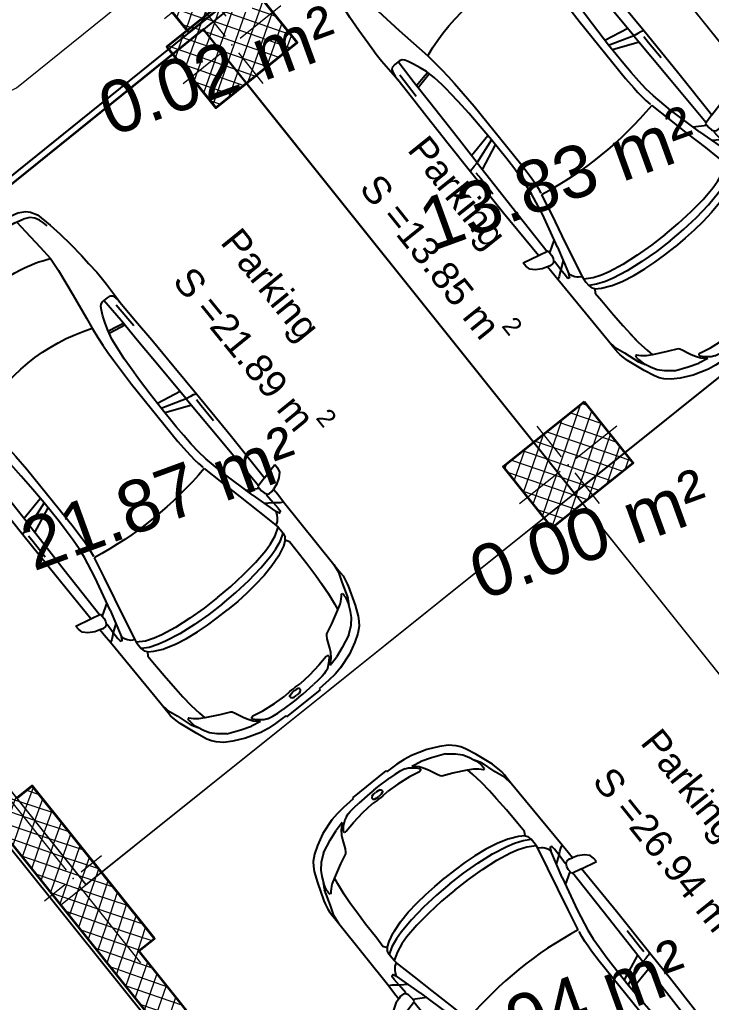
# Model space of a CAD drawing. Header units: metres. Extents: x 7511783 to 7512372, y 4692307 to 4692611.
# Drawn here: x 7511962.63 to 7511967.94, y 4692534.43 to 4692541.97 of the extents above; entities that cross this region are included whole.
import ezdxf

# ---------------------------------------------------------------- set-up
doc = ezdxf.new("R2010")
doc.units = ezdxf.units.M
doc.layers.get('0').update_dxf_attribs({"lineweight": 0})
for name, color, linetype, lineweight in [('2D Drafting - General_Pen_No__1', 7, 'Continuous', 0), ('A - Fill Zone_Pen_No__1', 7, 'Continuous', 0), ('A - Muret', 7, 'Continuous', 0), ('A - Muret_Pen_No__102', 254, 'Continuous', 0), ('A - Muret_Pen_No__7', 7, 'Continuous', 0), ('A - Pllaka Themel', 7, 'Continuous', 0), ('A - Pllaka Themel_Pen_No__42', 8, 'Continuous', 0), ('A - Shtyllat', 7, 'Continuous', 0), ('A - Shtyllat_Pen_No__1', 7, 'Continuous', 0), ('A - Shtyllat_Pen_No__7', 7, 'Continuous', 0), ('A -Polyline_Pen_No__1', 7, 'Continuous', 0), ('A -Polyline_Pen_No__178', 43, 'Continuous', 0), ('A1 - Bodrumi -1', 7, 'Continuous', 0), ('A1 - Bodrumi -1_Pen_No__42', 8, 'Continuous', 0), ('garazhat-netw', 1, 'Continuous', 0), ('Interior - Furniture _Pen_No__42', 8, 'Continuous', 0)]:
    doc.layers.add(name, color=color, linetype=linetype, lineweight=lineweight)
doc.styles.add('GENERATED_STYLE_1', font='arial.ttf')
doc.styles.get("Standard").update_dxf_attribs({"font": 'arial.ttf'})
pattern_1 = [(44.99999999999998, (0, 0), (-68.94290863686237, 68.94290863686243), []), (135.0000000000001, (0, 0), (68.94290863686219, 68.94290863686261), [])]

# ---------------------------------------------------------------- blocks, each defined once
blk = doc.blocks.new('Slab_4', base_point=(34583.08885707655, -54096.50522091701))
at = {"layer": 'A1 - Bodrumi -1_Pen_No__42', "color": 8, "linetype": 'Continuous', "lineweight": 25, "flags": 128}
blk.add_lwpolyline([(34583.08885707655, -54096.50522091701), (39036.49390857557, -73826.8491622882), (63168.79784286618, -68414.79881175431), (58723.04809055219, -48603.40321721155)], close=True, dxfattribs=at)
blk = doc.blocks.new('Slab_5', base_point=(27099.99999994247, -19050.45703700876))
at = {"layer": 'A - Pllaka Themel_Pen_No__42', "color": 8, "linetype": 'Continuous', "lineweight": 25, "flags": 128}
blk.add_lwpolyline([(27099.99999994247, -19050.45703700876), (27099.99999994245, -53141.28956256484), (34367.48378446266, -53141.28956256484), (34572.08011014806, -54047.73212241127), (58725.51372234098, -48551.56399353076), (58577.30438397717, -47886.40318112022), (60192.66493870387, -47573.34216697117), (56976.71528492225, -33242.20353530695), (55470.262655318, -33580.37692266012), (52202.17436583388, -19050.80466526668)], close=True, dxfattribs=at)
blk = doc.blocks.new('Wall_54', base_point=(39036.49390857557, -73826.8491622882))
at = {"layer": 'A - Muret_Pen_No__102', "linetype": 'Continuous', "lineweight": 13}
h = blk.add_hatch(dxfattribs=at)
h.set_pattern_fill('CONCRETE_BLOCK', color=254, style=0, pattern_type=2)
h.set_pattern_definition(pattern_1)
h.paths.add_polyline_path([(35036.9634511262, -55956.12296165454), (34620.94255821838, -54102.22788469578), (39036.49393546533, -73826.8491622882), (39225.82135448452, -73528.17966688942), (38341.34776031488, -69577.164506352), (38105.45400128883, -69630.09979973699), (37667.53724097322, -67678.63149877834), (37904.44149710178, -67625.46929912134), (37019.15727145781, -63670.83421935342), (36780.27581521043, -63724.44023827301), (36451.83839193375, -62260.838939074), (36691.47757404799, -62207.06303437045), (35996.341686099, -59101.83541822711), (35755.09505527808, -59155.97225674156), (35426.65733808135, -57692.37066362251), (35668.66198868916, -57638.0639393241), (35279.93715611067, -55901.59873652546)])
at = {"layer": 'A - Muret_Pen_No__7', "color": 7, "linetype": 'Continuous', "lineweight": 35, "flags": 128}
for points in [[(34620.94255821838, -54102.22795739618), (39036.49390857557, -73826.8491622882)], [(36691.47755761941, -62207.06304482679), (35996.34171672758, -59101.83562030003)]]:
    blk.add_lwpolyline(points, dxfattribs=at)
blk = doc.blocks.new('Column_123', base_point=(39682.57151031507, -52679.71565856814))
at = {"layer": 'A - Shtyllat', "linetype": 'Continuous', "lineweight": 0}
h = blk.add_hatch(dxfattribs=at)
h.set_pattern_fill('CONCRETE_BLOCK', color=18, style=0, pattern_type=2)
h.set_pattern_definition(pattern_1)
h.paths.add_polyline_path([(39930.71763364206, -52418.13679574128), (39345.67328181067, -52551.2649535074), (39434.42538698809, -52941.29452139499), (40019.46973881946, -52808.16636362887)])
at = {"layer": 'A - Shtyllat_Pen_No__1', "color": 7, "linetype": 'Continuous', "lineweight": 13}
for p, q in [((39664.82108927959, -52601.70974499061), (39620.44503669088, -52406.69496104682)), ((39760.5774238926, -52661.96523753265), (40053.09959980828, -52595.40115864959)), ((39604.56559673755, -52697.46607960361), (39312.04342082187, -52764.03015848667)), ((39700.32193135056, -52757.72157214565), (39744.69798393926, -52952.73635608944))]:
    blk.add_line(p, q, dxfattribs=at)
blk.add_point((39682.57151031507, -52679.71565856814), dxfattribs=at)
at = {"layer": 'A - Shtyllat_Pen_No__7', "color": 7, "linetype": 'Continuous', "lineweight": 35, "flags": 128}
blk.add_lwpolyline([(39930.71763364206, -52418.13679574128), (39345.67328181067, -52551.2649535074), (39434.42538698809, -52941.29452139499), (40019.46973881946, -52808.16636362887)], close=True, dxfattribs=at)
blk = doc.blocks.new('Column_144', base_point=(35786.02305003654, -58380.37979584011))
at = {"layer": 'A - Shtyllat', "linetype": 'Continuous', "lineweight": 0}
h = blk.add_hatch(dxfattribs=at)
h.set_pattern_fill('CONCRETE_BLOCK', color=18, style=0, pattern_type=2)
h.set_pattern_definition(pattern_1)
h.paths.add_polyline_path([(35668.66212620888, -57638.06411965051), (35426.65734720486, -57692.37089323721), (35755.09488860985, -59155.97199684672), (35996.34161217139, -59101.83557942088)])
h = blk.add_hatch(dxfattribs=at)
h.set_pattern_fill('CONCRETE_BLOCK', color=18, style=0, pattern_type=2)
h.set_pattern_definition(pattern_1)
h.paths.add_polyline_path([(35668.66212620888, -57638.06411965051), (35996.34161217139, -59101.83557942088), (36145.38851623904, -59068.38888825912), (35816.95126956789, -57604.78748991578)])
at = {"layer": 'A - Shtyllat_Pen_No__1', "color": 7, "linetype": 'Continuous', "lineweight": 13}
for p, q in [((35768.50638351843, -58302.32105901909), (35604.28763491113, -57570.52040132203)), ((35864.08178685756, -58362.863129322), (36059.22862891011, -58319.07146302672)), ((35707.96431321552, -58397.89646235822), (35512.81747116297, -58441.6881286535)), ((35803.53971655465, -58458.43853266114), (35967.75846516195, -59190.2391903582))]:
    blk.add_line(p, q, dxfattribs=at)
blk.add_point((35786.02305003654, -58380.37979584011), dxfattribs=at)
at = {"layer": 'A - Shtyllat_Pen_No__7', "color": 7, "linetype": 'Continuous', "lineweight": 35, "flags": 128}
blk.add_lwpolyline([(35996.34161217139, -59101.83557942088), (36145.38851623904, -59068.38888825912), (35816.95126956789, -57604.78748991578), (35668.66212620888, -57638.06411965051)], dxfattribs=at)
blk = doc.blocks.new('Column_146', base_point=(40594.53249540892, -57198.81451826597))
at = {"layer": 'A - Shtyllat', "linetype": 'Continuous', "lineweight": 0}
h = blk.add_hatch(dxfattribs=at)
h.set_pattern_fill('CONCRETE_BLOCK', color=18, style=0, pattern_type=2)
h.set_pattern_definition(pattern_1)
h.paths.add_polyline_path([(40919.13868007109, -56818.51092259658), (40138.55131186089, -56993.6775877777), (40269.92631074674, -57579.11811393536), (41050.51367895693, -57403.95144875423)])
at = {"layer": 'A - Shtyllat_Pen_No__1', "color": 7, "linetype": 'Continuous', "lineweight": 13}
for p, q in [((40577.0158288908, -57120.75578144494), (40511.32832944788, -56828.03551836612)), ((40672.59123222994, -57181.29785174785), (41062.88491633503, -57093.71451915729)), ((40516.4737585879, -57216.33118478408), (40126.1800744828, -57303.91451737464)), ((40612.04916192703, -57276.87325508699), (40677.73666136996, -57569.59351816582))]:
    blk.add_line(p, q, dxfattribs=at)
blk.add_point((40594.53249540892, -57198.81451826597), dxfattribs=at)
at = {"layer": 'A - Shtyllat_Pen_No__7', "color": 7, "linetype": 'Continuous', "lineweight": 35, "flags": 128}
blk.add_lwpolyline([(40919.13868007109, -56818.51092259658), (40138.55131186089, -56993.6775877777), (40269.92631074674, -57579.11811393536), (41050.51367895693, -57403.95144875423)], close=True, dxfattribs=at)
blk = doc.blocks.new('Column_147', base_point=(39690.51406297733, -53169.35774613618))
at = {"layer": 'A - Shtyllat', "linetype": 'Continuous', "lineweight": 0}
h = blk.add_hatch(dxfattribs=at)
h.set_pattern_fill('CONCRETE_BLOCK', color=18, style=0, pattern_type=2)
h.set_pattern_definition(pattern_1)
h.paths.add_polyline_path([(40015.1202476395, -52789.0541504668), (39234.5328794293, -52964.22081564791), (39365.90787831514, -53549.66134180557), (40146.49524652534, -53374.49467662445)])
at = {"layer": 'A - Shtyllat_Pen_No__1', "color": 7, "linetype": 'Continuous', "lineweight": 13}
for p, q in [((39672.99739645921, -53091.29900931517), (39607.30989701628, -52798.57874623633)), ((39768.57279979834, -53151.84107961807), (40158.86648390344, -53064.25774702751)), ((39612.4553261563, -53186.8744126543), (39222.16164205121, -53274.45774524486)), ((39708.03072949543, -53247.4164829572), (39773.71822893836, -53540.13674603603))]:
    blk.add_line(p, q, dxfattribs=at)
blk.add_point((39690.51406297733, -53169.35774613618), dxfattribs=at)
at = {"layer": 'A - Shtyllat_Pen_No__7', "color": 7, "linetype": 'Continuous', "lineweight": 35, "flags": 128}
blk.add_lwpolyline([(40015.1202476395, -52789.0541504668), (39234.5328794293, -52964.22081564791), (39365.90787831514, -53549.66134180557), (40146.49524652534, -53374.49467662445)], close=True, dxfattribs=at)
blk = doc.blocks.new('Car 05 22')
at = {"layer": 'Interior - Furniture _Pen_No__42', "color": 8, "linetype": 'Continuous', "lineweight": 25}
for p, q in [((1961.117547741, 983.221158223), (1928.938242309, 983.221158223)), ((1928.938242309, 983.221158223), (1957.843908175, 858.0544967500001)), ((1996.903176747, 974.9060932165999), (1961.117547741, 983.221158223)), ((2026.89661068, 945.007687052), (1996.903176747, 974.9060932165999)), ((2054.5732194, 897.577022836), (2026.89661068, 945.007687052)), ((-372.3345973750002, 830.229933465), (-483.1389679684001, 817.2581826864)), ((-251.752794228, 841.043733947), (-372.3345973750002, 830.229933465)), ((-168.2198443133, 844.6061713611999), (-251.752794228, 841.043733947)), ((-78.35772569479998, 850.6357850930001), (-168.2198443133, 844.6061713611999)), ((-24.036324899, 852.2918850640001), (-78.35772569479998, 850.6357850930001)), ((40.3182760438, 852.3336850629998), (-24.036324899, 852.2918850640001)), ((230.8030912739, 845.5192631063), (40.3182760438, 852.3336850629998)), ((129.0398444, 820.4687779309999), (138.886242882, 832.3883788069998)), ((138.886242882, 832.3883788069998), (165.168377873, 840.275885275)), ((165.168377873, 840.275885275), (194.733578306, 844.324685204)), ((194.733578306, 844.324685204), (230.803091274, 845.519263106)), ((400.0158099590001, 847.596806379), (230.8030912739, 845.5192631063)), ((590.7241636140001, 851.6786068920001), (400.0158099590001, 847.596806379)), ((856.5325990199999, 856.169707455), (590.7241636140001, 851.6786068920001)), ((1129.8609284, 858.5331077519999), (856.5325990199999, 856.169707455)), ((1119.51383092, 833.2672045809999), (1115.14443198, 808.948201529)), ((1120.16623076, 836.3248049650001), (1119.51383092, 833.2672045809999)), ((1120.69723063, 838.160005195), (1120.16623076, 836.3248049650001)), ((1129.8609284, 858.5331077519999), (1120.69723063, 838.160005195)), ((1536.1071561, 860.3802508980001), (1129.8609284, 858.5331077519999)), ((1162.63563846, 830.4777734580001), (1220.13025657, 829.0713745190002)), ((1220.13025657, 829.0713745190002), (1369.65750367, 831.489072695)), ((1957.843908175, 858.0544967500001), (1536.1071561, 860.3802508980001)), ((1957.84390817, 858.0544967500001), (1977.22141076, 777.427813481)), ((2067.91700908, 857.6794056350001), (2054.5732194, 897.577022836)), ((2119.91703998, 857.4374531180001), (2067.91700908, 857.6794056350001)), ((2075.28112592, 835.6608695470001), (2067.91700908, 857.6794056350001)), ((2075.2191259, 809.3983893609999), (2075.28112592, 835.6608695470001)), ((2193.165590015, 856.4504063259001), (2119.91703998, 857.4374531180001)), ((2166.81146925, 813.814537484), (2182.27381684, 834.081841238)), ((2182.27381684, 834.081841238), (2193.16559002, 856.4504063260001)), ((2808.01466132, 852.5547640039999), (2193.165590015, 856.4504063259001)), ((2855.711363900001, 852.6327640009998), (2808.01466132, 852.5547640039999)), ((2808.01466132, 852.5547640039999), (2876.86636504, 843.317264394)), ((2891.44016583, 852.5287640049999), (2855.711363900001, 852.6327640009998)), ((2876.86636504, 843.317264394), (2954.16376923, 813.731165643)), ((2922.51356751, 852.034364026), (2891.44016583, 852.5287640049999)), ((2904.11849592, 832.8863289209997), (2905.06820589, 832.8379901159999)), ((2945.17226874, 849.4061641369999), (2922.51356751, 852.034364026)), ((2989.61447115, 839.6482645490003), (2945.17226874, 849.4061641369999)), ((3013.55027244, 833.064864827), (2989.61447115, 839.6482645490003)), ((3154.26138006, 782.5577669589998), (3013.55027244, 833.064864827)), ((-706.3378894982, 775.7872218095), (-757.6903274910002, 747.022066986)), ((-585.227090103, 801.027979058), (-706.3378894982, 775.7872218095)), ((-664.8727541800001, 760.961322365), (-701.0941271610001, 743.2591195180001)), ((-626.571782751, 772.4860242179999), (-664.8727541800001, 760.961322365)), ((-594.8871138119998, 778.4895580349998), (-626.571782751, 772.4860242179999)), ((-483.1389679684001, 817.2581826864), (-585.227090103, 801.027979058)), ((124.560977278, 791.3967861309999), (129.0398444, 820.4687779309999)), ((125.693926866, 743.8968737240001), (124.560977278, 791.3967861309999)), ((327.3887276080001, 761.920895626), (125.394377448, 756.455747737)), ((210.873013229, 809.2317387879999), (418.0703055720001, 816.1926024380003)), ((521.9507803269998, 764.6728959719999), (327.3887276080001, 761.920895626)), ((355.2943663540001, 762.315609428), (339.1227247570001, 683.1192857359999)), ((373.4006373970002, 762.5717151969999), (357.2289958010001, 683.375391506)), ((813.627009446, 769.327996556), (521.9507803269998, 764.6728959719999)), ((1108.59023357, 773.98329714), (813.627009446, 769.327996556)), ((1036.25651944, 772.8416796290002), (996.5002997029998, 578.7916468290002)), ((1041.96657906, 578.0240872360001), (1107.56627095, 773.967136299)), ((1173.32542975, 774.895061201), (1090.33970038, 577.89253068)), ((1115.14443198, 808.948201529), (1108.59023357, 773.98329714)), ((1108.59023357, 773.98329714), (1537.61805657, 780.025947399)), ((1537.61805657, 780.025611521), (1974.99295641, 786.0764425990001)), ((1939.15395607, 686.22492547), (1995.917261, 777.427813481)), ((1977.22141076, 777.427813481), (2019.59119012, 777.427813481)), ((2000.39650233, 701.591770694), (2213.53100788, 762.9814866290001)), ((2019.59119012, 777.427813481), (2044.48611622, 783.069509224)), ((2044.48611622, 783.069509224), (2063.35562216, 792.2740022800001)), ((2063.35562216, 792.2740022800001), (2070.42572439, 799.8521965630001)), ((2068.68333559, 787.696981005), (2065.39356605, 794.4584027669999)), ((2068.68333559, 787.696981005), (2148.02030692, 790.4828861469999)), ((2070.42572439, 799.8521965630001), (2075.2191259, 809.3983893609999)), ((2106.51930118, 732.1586113790001), (2148.02030692, 790.4828861469999)), ((2148.02030692, 790.4828861469999), (2166.81146925, 813.814537484)), ((2148.02030692, 790.4828861469999), (2205.61920777, 792.204186117)), ((2205.61920777, 792.204186117), (2227.21980808, 791.0038861380001)), ((2226.59190807, 769.8777067159999), (2213.53100788, 762.9814866290001)), ((2213.53100788, 762.9814866290001), (2238.34670825, 752.240186817)), ((2234.36910819, 773.9630864369999), (2226.59190807, 769.8828865080001)), ((2227.21980808, 791.0038861380001), (2232.61990816, 790.029986155)), ((2232.61990816, 790.029986155), (2237.93539134, 787.2871225249999)), ((2238.46067648, 776.864360243), (2234.36910819, 773.9630864369999)), ((2240.81890828, 784.03918626), (2237.93539134, 787.2871225249999)), ((2238.46067648, 776.864360243), (2240.85090828, 780.5209863219999)), ((2240.85090828, 780.5209863219999), (2240.81890828, 784.03918626)), ((2954.16376923, 813.731165643), (3075.78877375, 774.6896785450001)), ((3022.47491973, 758.305686711), (3023.66221975, 762.4851866380001)), ((3024.49924208, 753.7186598590001), (3022.47491973, 758.305686711)), ((3023.66221975, 762.4851866380001), (3034.64521991, 765.0503865930001)), ((3034.64521991, 765.0503865930001), (3046.93432009, 763.817386614)), ((3046.93432009, 763.817386614), (3060.9451203, 762.9292866300001)), ((3060.9451203, 762.9292866300001), (3089.85712072, 757.3861867269998)), ((3100.48402088, 763.1120866269999), (3075.78877375, 774.6896785450001)), ((3089.85712072, 757.3861867269998), (3108.43932099, 751.4304868319999)), ((3114.13862108, 753.3111867989999), (3100.48402088, 763.1120866269999)), ((3235.883818752, 747.6101556219), (3154.26138006, 782.5577669589998)), ((-784.8200333720001, 721.8124613509999), (-815.0478655078, 667.7598955197002)), ((-757.6903274910002, 747.022066986), (-784.8200333720001, 721.8124613509999)), ((-729.425104913, 716.3992494200002), (-750.577082573, 669.7773949330001)), ((-701.0941271610001, 743.2591195180001), (-729.425104913, 716.3992494200002)), ((132.429139117, 722.8048827370001), (125.693926866, 743.8968737240001)), ((146.670770152, 710.6062742990001), (132.429139117, 722.8048827370001)), ((171.252864179, 696.6287725440001), (146.670770152, 710.6062742990001)), ((212.566754139, 676.5412700230002), (171.252864179, 696.6287725440001)), ((339.1227247570001, 683.1192857359999), (329.5580559370001, 633.8673348859999)), ((357.2289958010001, 683.375391506), (346.76505809, 629.492778784)), ((2000.39650233, 701.591770694), (1730.35620914, 633.8338533080002)), ((2122.045506540001, 659.9572884350001), (2293.79610906, 697.6509877739999)), ((2238.34670825, 752.240186817), (2258.53170854, 739.717487037)), ((2258.53170854, 739.717487037), (2269.0398087, 731.086787188)), ((2269.0398087, 731.086787188), (2278.83550884, 721.965087348)), ((2278.83550884, 721.965087348), (2293.79610906, 697.6509877739999)), ((2293.79610906, 697.6509877739999), (2317.1870094, 700.7385877199999)), ((2293.79610906, 697.6386630720001), (2293.79610906, 697.6509877739999)), ((2317.1870094, 700.7385877199999), (2345.74280982, 702.7498876850001)), ((2355.134199750001, 639.912801441), (2317.1870094, 700.7385877199999)), ((2345.74280982, 702.7498876850001), (2378.929310310001, 702.0184876970001)), ((2410.10490185, 649.1086815510001), (2378.929310310001, 702.0184876970001)), ((2378.929310310001, 702.0184876970001), (2410.57231077, 694.2028878339999)), ((2410.57231077, 694.2028878339999), (2410.58631694, 694.1782473540001)), ((2428.73881104, 681.7061880529999), (2410.57231077, 694.2028878339999)), ((2428.73881104, 681.7061880529999), (2457.25830016, 700.035535323)), ((2428.77597173, 681.700745325), (2428.73881104, 681.7061880529999)), ((2428.77597173, 681.700745325), (2456.66545813, 639.8418234830003)), ((2457.25830016, 700.035535323), (2535.4819126, 697.9905877680001)), ((2535.422612600001, 697.9916562040003), (2673.21491462, 695.5089878119999)), ((2535.46586986, 697.9894090810001), (2535.4819126, 697.988971943)), ((2673.21491462, 695.5089878119999), (2787.200816290001, 691.4809878819998)), ((2787.200816290001, 691.4809878819998), (2868.415817480001, 687.223087957)), ((2868.395882330001, 687.22488671), (2959.72331881, 678.984388101)), ((2959.72331881, 678.984388101), (2868.415817480001, 687.1969879569999)), ((2959.72331881, 678.984388101), (3047.2313201, 666.2002883250001)), ((3037.91041996, 743.452886971), (3024.49924208, 753.7186598590001)), ((3050.61522015, 730.6688871950001), (3037.91041996, 743.452886971)), ((3064.50712035, 714.6457874760001), (3050.61522015, 730.6688871950001)), ((3076.97452053, 697.807687771), (3064.50712035, 714.6457874760001)), ((3100.00912087, 656.556188494), (3076.97452053, 697.807687771)), ((3108.43932099, 751.4304868319999), (3122.8656212, 746.4359869189999)), ((3122.8656212, 746.4359869189999), (3114.13862108, 753.3111867989999)), ((3170.0706946, 726.5554905960001), (3122.8656212, 746.4359869189999)), ((3211.69204952, 701.0151137130001), (3170.0706946, 726.5554905960001)), ((3254.25934432, 663.1775183300001), (3211.69204952, 701.0151137130001)), ((3269.07948628, 728.3294692490001), (3235.883818752, 747.6101556219)), ((3298.56678787, 705.6390702070001), (3269.07948628, 728.3294692490001)), ((3337.33388997, 663.3806719909999), (3298.56678787, 705.6390702070001)), ((-815.0478655078, 667.7598955197002), (-855.0523550635, 511.0116477078998)), ((-768.2719792499998, 602.2788720830002), (-750.577082573, 669.7773949330001)), ((-764.3441764490001, 617.261773195), (-665.728145997, 623.9546285630003)), ((-665.728145997, 623.9546285630003), (-500.877431885, 634.180288886)), ((-500.877431885, 634.180288886), (-383.0238853850001, 641.9613403830001)), ((-383.0238853850001, 641.9613403830001), (-274.220886173, 631.318400078)), ((-274.220886173, 631.318400078), (-56.404854203, 600.536895199)), ((266.3151410770001, 654.566867265), (212.566754139, 676.5412700230002)), ((319.4903281550001, 636.426864989), (266.3151410770001, 654.566867265)), ((392.7088835140001, 617.8124267930001), (319.4903281550001, 636.426864989)), ((474.8166917820001, 607.1053878569999), (392.7088835140001, 617.8124267930001)), ((521.3449804749999, 601.6186871690002), (474.8166917820001, 607.1053878569999)), ((1730.35620914, 633.8338533080002), (1562.00595611, 600.596478384)), ((1779.61280153, 581.7538898049997), (1952.84760406, 621.338789111)), ((1952.84760406, 621.338789111), (2122.045506540001, 659.9572884350001)), ((2379.77420337, 575.387091212), (2355.13301598, 639.9159014410001)), ((2436.02871163, 583.2244924540001), (2410.10490185, 649.1086815510001)), ((2456.66545813, 639.8418234830003), (2487.236391870001, 574.2621729599999)), ((3047.20992906, 666.2041971140001), (3100.00912087, 656.556188494)), ((3152.92075342, 553.873393456), (3100.00912087, 656.556188494)), ((3301.867263790001, 602.80900872), (3254.25934432, 663.1775183300001)), ((3374.49419199, 603.583974516), (3337.33388997, 663.3806719909999)), ((3418.40079436, 512.7439783509999), (3374.49419199, 603.583974516)), ((-768.2719792499998, 602.2788720830002), (-782.764796709, 510.0106247469999)), ((-56.404854203, 600.536895199), (145.941775497, 566.5900898169999)), ((145.941775497, 566.5900898169999), (233.261172115, 552.312592089)), ((233.261172115, 552.312592089), (315.3092800730001, 541.359190513)), ((315.2936019620001, 541.3606176840001), (384.2945810830001, 535.0794906230001)), ((384.2815104790001, 535.080362318), (454.174320738, 530.4191213629999)), ((454.170282107, 530.4193907049998), (526.242583163, 526.2868907769997)), ((569.9935686519999, 596.8381865689998), (521.3449804749999, 601.6186871690002)), ((652.59274858, 590.9845858339997), (569.9935686519999, 596.8381865689998)), ((772.8388193580001, 584.9903850819998), (652.59274858, 590.9845858339997)), ((907.2666866909999, 580.298084493), (772.8388193580001, 584.9903850819998)), ((1041.96657906, 578.0240872360001), (907.2666866909999, 580.298084493)), ((1227.79815085, 577.5186957939999), (1041.96657906, 578.0240872360001)), ((1316.09897866, 580.475793563), (1227.79815085, 577.5186957939999)), ((1403.02450604, 584.4121905939998), (1316.09897866, 580.475793563)), ((1483.8761315, 590.1361862749999), (1403.02450604, 584.4121905939998)), ((1562.00595611, 600.596478384), (1483.8761315, 590.1361862749999)), ((1510.85529759, 527.5929907539999), (1554.25309822, 533.0576906580001)), ((1554.25309822, 533.0576906580001), (1596.82961355, 540.969674969)), ((1597.28918852, 541.1774857889999), (1596.65116701, 540.8889849259999)), ((1610.72419049, 544.0665862469999), (1779.61280153, 581.7538898049997)), ((2397.334105950001, 514.2584815219999), (2379.77250853, 575.3929912130001)), ((2453.63941421, 521.616582688), (2436.02871163, 583.2244924540001)), ((2487.236391870001, 574.2621729599999), (2491.79934275, 562.0052962960001)), ((2491.79994982, 562.0052962960001), (2517.90263133, 477.034766618)), ((3189.62073735, 475.569766106), (3152.92075342, 553.873393456)), ((3301.867263790001, 602.80900872), (3346.015513130001, 501.4217980699999)), ((-855.0523550635, 511.0116477078998), (-874.6778528530002, 344.9579771100001)), ((-782.7621654889999, 510.027376359), (-794.5333543099999, 390.6265818930001)), ((526.2331313149998, 526.2873073839999), (627.7018846490002, 521.814890855)), ((627.698546207, 521.8149872519999), (756.75876515, 518.0884218199999)), ((756.75876515, 518.0884218199999), (1322.62824821, 518.052230308)), ((1322.62824821, 518.052230308), (1420.49779626, 521.652890858)), ((1420.49066257, 521.652523245), (1466.64156934, 524.030772681)), ((1466.62639694, 524.0299908169999), (1510.87647584, 527.594696836)), ((2419.31580918, 395.7362626700001), (2397.33316008, 514.2635815229997)), ((2477.61661773, 401.0764635800001), (2453.63941421, 521.616582688)), ((2517.90263133, 477.034766618), (2537.54372273, 384.0810341510001)), ((3199.39883308, 466.7584630290001), (3189.62073735, 475.569766106)), ((3220.69886845, 454.388540188), (3199.39883308, 466.7584630290001)), ((3256.10680826, 439.2417534179999), (3220.67662376, 454.4014587129999)), ((3346.015513130001, 501.4217980699999), (3374.297465860001, 419.557472908)), ((3457.47689648, 393.0984834030001), (3418.40079436, 512.7439783509999)), ((-794.5333543099999, 390.6265818930001), (-802.4328468090001, 258.715288008)), ((2433.73206705, 266.091642182), (2419.31580918, 395.7362626700001)), ((2493.88922012, 269.050242651), (2477.61661773, 401.0764635800001)), ((2537.54372273, 384.0810341510001), (2551.45611664, 285.6281997640001)), ((3288.390194130001, 425.101248479), (3256.10680826, 439.2417534179999)), ((3319.36158057, 408.41284265), (3288.390194130001, 425.101248479)), ((3353.46269085, 384.2512837760001), (3319.36158057, 408.41284265)), ((3324.654278260001, 377.297531782), (3321.23357975, 370.497229407)), ((3328.30797666, 379.591332583), (3324.654278260001, 377.297531782)), ((3338.468372210001, 379.4523325350001), (3328.30797666, 379.591332583)), ((3363.640761200001, 357.811724976), (3338.468372210001, 379.4523325350001)), ((3377.182392130001, 359.9734848010001), (3353.46269085, 384.2512837760001)), ((3391.09039087, 344.247647689), (3374.297465860001, 419.557472908)), ((3468.34279707, 330.9338860280001), (3457.47689648, 393.0984834030001)), ((-874.6778528530002, 344.9579771100001), (-882.944054645, 194.680643518)), ((3321.23357975, 370.497229407), (3320.99727986, 362.132926485)), ((3320.99727986, 362.132926485), (3338.31527228, 276.8564967000001)), ((3396.66521323, 315.8049103040001), (3363.640761200001, 357.811724976)), ((3391.09039087, 344.247647689), (3377.182392130001, 359.9734848010001)), ((3408.0703938, 289.3779877820001), (3396.66521323, 315.8049103040001)), ((3474.4914974, 263.721088865), (3468.34279707, 330.9338860280001)), ((-802.4328468090001, 258.715288008), (-806.8131426489999, 124.936494209)), ((2441.61713002, 131.955220918), (2433.73181129, 266.093942182)), ((2503.10292147, 133.173421111), (2493.88922012, 269.050242651)), ((2551.45611664, 285.6281997640001), (2559.71041303, 193.693567653)), ((3338.31527228, 276.8564967000001), (3351.882966340001, 172.661960307)), ((3408.0703938, 289.3779877820001), (3413.77629411, 267.259988716)), ((3413.77548775, 267.2641933500001), (3418.45445829, 242.866384828)), ((3418.452194370001, 242.878189745), (3424.044894670001, 200.723791525)), ((3478.33319761, 199.917191559), (3474.4914974, 263.721088865)), ((-882.944054645, 194.680643518), (-885.3767076889999, 0)), ((2559.71041303, 193.693567653), (2564.38081099, 101.185635342)), ((3351.882966340001, 172.661960307), (3358.343763510001, 75.87012649980001)), ((3424.044894670001, 200.723791525), (3427.72848251, 152.023715234)), ((3432.36383112, 39.98011396419999), (3427.72848251, 152.023715234)), ((3479.35651311, 164.9481933352), (3478.33319761, 199.917191559)), ((3489.519598210001, 164.9481933352), (3479.35651311, 164.9481933352)), ((3489.519598210001, -164.9481933352), (3489.519598210001, 164.9481933352)), ((-806.8131426489999, 124.936494209), (-808.0470753050001, 0)), ((2444.0197128, -0.0273000043277), (2441.61701245, 131.957220918)), ((2506.01959488, -3.86e-13), (2503.10292147, 133.173421111)), ((2564.38081099, 101.185635342), (2566.01761027, -0.00610000213065)), ((3353.95786543, 27.8932505984), (3358.343763510001, 75.87012649980001)), ((-885.3767076889999, 0), (-882.944054645, -194.680643518)), ((-806.8131426489999, -124.936494209), (-808.0470753050001, 1.477e-13)), ((2444.0197128, 0.0273000043271), (2441.61701245, -131.957220918)), ((2564.38081099, -101.185635342), (2566.01761027, 0.00610000212997)), ((3353.95786543, 27.8932505984), (3353.95786543, -0.7649002671629999)), ((3353.95786543, -27.8932505984), (3353.95786543, 0.7649002671619999)), ((3370.89075802, 11.74110410089999), (3370.32315827, -0.7649002671629999)), ((3370.89075802, -11.74110410089999), (3370.32315827, 0.7649002671619999)), ((3372.49235732, 23.6550082622), (3370.89075802, 11.74110410089999)), ((3376.267285060001, 38.99395092400001), (3372.49235732, 23.6550082622)), ((3381.98685317, 46.5714162664), (3376.267285060001, 38.99395092400001)), ((3386.21005132, 48.3522168884), (3381.98685317, 46.5714162664)), ((3386.21005132, 48.3522168884), (3394.28954778, 48.3522168884)), ((3398.51284593, 46.5714162664), (3394.28954778, 48.3522168884)), ((3404.23226311, 38.99375151340001), (3398.51284593, 46.5714162664)), ((3404.23226311, 38.99375151340001), (3408.00714178, 23.6550082622)), ((3408.00714178, 23.6550082622), (3409.766541010001, 8.055102813469999)), ((3409.766541010001, 8.055102813469999), (3409.766541010001, -4.961e-13)), ((3431.76949509, 57.3729975776), (3431.76949509, 56.7710829698)), ((3432.04453126, -0.0109000038072), (3432.36383112, 39.98011396419999)), ((3432.04453126, 0.0109000038063), (3432.36383112, -39.98011396419999)), ((2506.01959488, -2.78e-13), (2503.10292147, -133.173421111)), ((3353.95786543, -27.8932505984), (3358.343763510001, -75.87012649980001)), ((3372.49235732, -23.6550082622), (3370.89075802, -11.74110410089999)), ((3376.267285060001, -38.99395092400001), (3372.49235732, -23.6550082622)), ((3381.98685317, -46.5714162664), (3376.267285060001, -38.99395092400001)), ((3386.21005132, -48.3522168884), (3381.98685317, -46.5714162664)), ((3386.21005132, -48.3522168884), (3394.28954778, -48.3522168884)), ((3398.51284593, -46.5714162664), (3394.28954778, -48.3522168884)), ((3404.23226311, -38.99375151340001), (3398.51284593, -46.5714162664)), ((3404.23226311, -38.99375151340001), (3408.00714178, -23.6550082622)), ((3408.00714178, -23.6550082622), (3409.766541010001, -8.055102813469999)), ((3409.766541010001, -8.055102813469999), (3409.766541010001, -3.892e-13)), ((3432.36383112, -39.98011396419999), (3427.72848251, -152.023715234)), ((3431.76949509, -57.3729975776), (3431.76949509, -56.7710829698)), ((-802.4328468090001, -258.715288008), (-806.8131426489999, -124.936494209)), ((2441.61713002, -131.955220918), (2433.73181129, -266.093942182)), ((2503.10292147, -133.173421111), (2493.88922012, -269.050242651)), ((2559.71041303, -193.693567653), (2564.38081099, -101.185635342)), ((3351.882966340001, -172.661960307), (3358.343763510001, -75.87012649980001)), ((-882.944054645, -194.680643518), (-874.6778528530002, -344.9579771100001)), ((2551.45611664, -285.6281997640001), (2559.71041303, -193.693567653)), ((3338.31527228, -276.8564967000001), (3351.882966340001, -172.661960307)), ((3418.452194370001, -242.878189745), (3424.044894670001, -200.723791525)), ((3424.044894670001, -200.723791525), (3427.72848251, -152.023715234)), ((3474.4914974, -263.721088865), (3478.33319761, -199.917191559)), ((3478.33319761, -199.917191559), (3479.35651311, -164.9481933352)), ((3479.35651311, -164.9481933352), (3489.519598210001, -164.9481933352)), ((-794.5333543099999, -390.6265818930001), (-802.4328468090001, -258.715288008)), ((2433.73206705, -266.091642182), (2419.31580918, -395.7362626700001)), ((2493.88922012, -269.050242651), (2477.61661773, -401.0764635800001)), ((2537.54372273, -384.0810341510001), (2551.45611664, -285.6281997640001)), ((3320.99727986, -362.132926485), (3338.31527228, -276.8564967000001)), ((3408.0703938, -289.3779877820001), (3396.66521323, -315.8049103040001)), ((3408.0703938, -289.3779877820001), (3413.77629411, -267.259988716)), ((3413.77548775, -267.2641933500001), (3418.45445829, -242.866384828)), ((3468.34279707, -330.9338860280001), (3474.4914974, -263.721088865)), ((-874.6778528530002, -344.9579771100001), (-855.0523550635, -511.0116477078998)), ((3321.23357975, -370.497229407), (3320.99727986, -362.132926485)), ((3324.654278260001, -377.297531782), (3321.23357975, -370.497229407)), ((3363.640761200001, -357.811724976), (3338.468372210001, -379.4523325350001)), ((3377.182392130001, -359.9734848010001), (3353.46269085, -384.2512837760001)), ((3396.66521323, -315.8049103040001), (3363.640761200001, -357.811724976)), ((3391.09039087, -344.247647689), (3374.297465860001, -419.557472908)), ((3391.09039087, -344.247647689), (3377.182392130001, -359.9734848010001)), ((3457.47689648, -393.0984834030001), (3468.34279707, -330.9338860280001)), ((-782.7621654889999, -510.027376359), (-794.5333543099999, -390.6265818930001)), ((2419.31580918, -395.7362626700001), (2397.33316008, -514.2635815229997)), ((2477.61661773, -401.0764635800001), (2453.63941421, -521.616582688)), ((2517.90263133, -477.034766618), (2537.54372273, -384.0810341510001)), ((3256.10680826, -439.2417534179999), (3220.67662376, -454.4014587129999)), ((3288.390194130001, -425.101248479), (3256.10680826, -439.2417534179999)), ((3319.36158057, -408.41284265), (3288.390194130001, -425.101248479)), ((3353.46269085, -384.2512837760001), (3319.36158057, -408.41284265)), ((3328.30797666, -379.591332583), (3324.654278260001, -377.297531782)), ((3338.468372210001, -379.4523325350001), (3328.30797666, -379.591332583)), ((3346.015513130001, -501.4217980699999), (3374.297465860001, -419.557472908)), ((3418.40079436, -512.7439783509999), (3457.47689648, -393.0984834030001)), ((-855.0523550635, -511.0116477078998), (-815.0478655078, -667.7598955197002)), ((-768.2719792499998, -602.2788720830002), (-782.764796709, -510.0106247469999)), ((454.170282107, -530.4193907049998), (526.242583163, -526.2868907769997)), ((526.2331313149998, -526.2873073839999), (627.7018846490002, -521.814890855)), ((627.698546207, -521.8149872519999), (756.75876515, -518.0884218199999)), ((756.75876515, -518.0884218199999), (1322.62824821, -518.052230308)), ((1322.62824821, -518.052230308), (1420.49779626, -521.652890858)), ((1420.49066257, -521.652523245), (1466.64156934, -524.030772681)), ((1466.62639694, -524.0299908169999), (1510.87647584, -527.594696836)), ((1510.85529759, -527.5929907539999), (1554.25309822, -533.0576906580001)), ((2397.334105950001, -514.2584815219999), (2379.77250853, -575.3929912130001)), ((2453.63941421, -521.616582688), (2436.02871163, -583.2244924540001)), ((2491.79994982, -562.0052962960001), (2517.90263133, -477.034766618)), ((3189.62073735, -475.569766106), (3152.92075342, -553.873393456)), ((3199.39883308, -466.7584630290001), (3189.62073735, -475.569766106)), ((3220.69886845, -454.388540188), (3199.39883308, -466.7584630290001)), ((3301.867263790001, -602.80900872), (3346.015513130001, -501.4217980699999)), ((3374.49419199, -603.583974516), (3418.40079436, -512.7439783509999)), ((-768.2719792499998, -602.2788720830002), (-750.577082573, -669.7773949330001)), ((-274.220886173, -631.318400078), (-56.404854203, -600.536895199)), ((-56.404854203, -600.536895199), (145.941775497, -566.5900898169999)), ((145.941775497, -566.5900898169999), (233.261172115, -552.312592089)), ((233.261172115, -552.312592089), (315.3092800730001, -541.359190513)), ((315.2936019620001, -541.3606176840001), (384.2945810830001, -535.0794906230001)), ((384.2815104790001, -535.080362318), (454.174320738, -530.4191213629999)), ((521.3449804749999, -601.6186871690002), (474.8166917820001, -607.1053878569999)), ((569.9935686519999, -596.8381865689998), (521.3449804749999, -601.6186871690002)), ((652.59274858, -590.9845858339997), (569.9935686519999, -596.8381865689998)), ((772.8388193580001, -584.9903850819998), (652.59274858, -590.9845858339997)), ((907.2666866909999, -580.298084493), (772.8388193580001, -584.9903850819998)), ((1041.96657906, -578.0240872360001), (907.2666866909999, -580.298084493)), ((1036.25651944, -772.8416796290002), (996.5002997029998, -578.7916468290002)), ((1227.79815085, -577.5186957939999), (1041.96657906, -578.0240872360001)), ((1041.96657906, -578.0240872360001), (1107.56627095, -773.967136299)), ((1173.32542975, -774.895061201), (1090.33970038, -577.89253068)), ((1316.09897866, -580.475793563), (1227.79815085, -577.5186957939999)), ((1403.02450604, -584.4121905939998), (1316.09897866, -580.475793563)), ((1483.8761315, -590.1361862749999), (1403.02450604, -584.4121905939998)), ((1562.00595611, -600.596478384), (1483.8761315, -590.1361862749999)), ((1554.25309822, -533.0576906580001), (1596.82961355, -540.969674969)), ((1730.35620914, -633.8338533080002), (1562.00595611, -600.596478384)), ((1597.28918852, -541.1774857889999), (1596.65116701, -540.8889849259999)), ((1610.72419049, -544.0665862469999), (1779.61280153, -581.7538898049997)), ((1779.61280153, -581.7538898049997), (1952.84760406, -621.338789111)), ((2379.77420337, -575.387091212), (2355.13301598, -639.9159014410001)), ((2436.02871163, -583.2244924540001), (2410.10490185, -649.1086815510001)), ((2456.66545813, -639.8418234830003), (2487.236391870001, -574.2621729599999)), ((2487.236391870001, -574.2621729599999), (2491.79934275, -562.0052962960001)), ((3152.92075342, -553.873393456), (3100.00912087, -656.556188494)), ((3301.867263790001, -602.80900872), (3254.25934432, -663.1775183300001)), ((-815.0478655078, -667.7598955197002), (-784.8200333720001, -721.8124613509999)), ((-764.3441764490001, -617.261773195), (-665.728145997, -623.9546285630003)), ((-729.425104913, -716.3992494200002), (-750.577082573, -669.7773949330001)), ((-665.728145997, -623.9546285630003), (-500.877431885, -634.180288886)), ((-500.877431885, -634.180288886), (-383.0238853850001, -641.9613403830001)), ((-383.0238853850001, -641.9613403830001), (-274.220886173, -631.318400078)), ((212.566754139, -676.5412700230002), (171.252864179, -696.6287725440001)), ((266.3151410770001, -654.566867265), (212.566754139, -676.5412700230002)), ((319.4903281550001, -636.426864989), (266.3151410770001, -654.566867265)), ((392.7088835140001, -617.8124267930001), (319.4903281550001, -636.426864989)), ((339.1227247570001, -683.1192857359999), (329.5580559370001, -633.8673348859999)), ((357.2289958010001, -683.375391506), (346.76505809, -629.492778784)), ((474.8166917820001, -607.1053878569999), (392.7088835140001, -617.8124267930001)), ((2000.39650233, -701.591770694), (1730.35620914, -633.8338533080002)), ((1952.84760406, -621.338789111), (2122.045506540001, -659.9572884350001)), ((2122.045506540001, -659.9572884350001), (2293.79610906, -697.6509877739999)), ((2355.134199750001, -639.912801441), (2317.1870094, -700.7385877199999)), ((2410.10490185, -649.1086815510001), (2378.929310310001, -702.0184876970001)), ((2428.77597173, -681.700745325), (2456.66545813, -639.8418234830003)), ((2959.72331881, -678.984388101), (3047.2313201, -666.2002883250001)), ((3047.20992906, -666.2041971140001), (3100.00912087, -656.556188494)), ((3100.00912087, -656.556188494), (3076.97452053, -697.807687771)), ((3254.25934432, -663.1775183300001), (3211.69204952, -701.0151137130001)), ((3298.56678787, -705.6390702070001), (3337.33388997, -663.3806719909999)), ((3337.33388997, -663.3806719909999), (3374.49419199, -603.583974516)), ((-784.8200333720001, -721.8124613509999), (-757.6903274910002, -747.022066986)), ((-757.6903274910002, -747.022066986), (-706.3378894982, -775.7872218095)), ((-701.0941271610001, -743.2591195180001), (-729.425104913, -716.3992494200002)), ((-664.8727541800001, -760.961322365), (-701.0941271610001, -743.2591195180001)), ((125.693926866, -743.8968737240001), (124.560977278, -791.3967861309999)), ((132.429139117, -722.8048827370001), (125.693926866, -743.8968737240001)), ((146.670770152, -710.6062742990001), (132.429139117, -722.8048827370001)), ((171.252864179, -696.6287725440001), (146.670770152, -710.6062742990001)), ((355.2943663540001, -762.315609428), (339.1227247570001, -683.1192857359999)), ((373.4006373970002, -762.5717151969999), (357.2289958010001, -683.375391506)), ((1939.15395607, -686.22492547), (1995.917261, -777.427813481)), ((2000.39650233, -701.591770694), (2213.53100788, -762.9814866290001)), ((2106.51930118, -732.1586113790001), (2148.02030692, -790.4828861469999)), ((2213.53100788, -762.9814866290001), (2238.34670825, -752.240186817)), ((2238.34670825, -752.240186817), (2258.53170854, -739.717487037)), ((2258.53170854, -739.717487037), (2269.0398087, -731.086787188)), ((2269.0398087, -731.086787188), (2278.83550884, -721.965087348)), ((2278.83550884, -721.965087348), (2293.79610906, -697.6509877739999)), ((2293.79610906, -697.6386630720001), (2293.79610906, -697.6509877739999)), ((2293.79610906, -697.6509877739999), (2317.1870094, -700.7385877199999)), ((2317.1870094, -700.7385877199999), (2345.74280982, -702.7498876850001)), ((2345.74280982, -702.7498876850001), (2378.929310310001, -702.0184876970001)), ((2378.929310310001, -702.0184876970001), (2410.57231077, -694.2028878339999)), ((2428.73881104, -681.7061880529999), (2410.57231077, -694.2028878339999)), ((2410.57231077, -694.2028878339999), (2410.58631694, -694.1782473540001)), ((2428.77597173, -681.700745325), (2428.73881104, -681.7061880529999)), ((2428.73881104, -681.7061880529999), (2457.25830016, -700.035535323)), ((2457.25830016, -700.035535323), (2535.4819126, -697.9905877680001)), ((2535.422612600001, -697.9916562040003), (2673.21491462, -695.5089878119999)), ((2535.46586986, -697.9894090810001), (2535.4819126, -697.988971943)), ((2673.21491462, -695.5089878119999), (2787.200816290001, -691.4809878819998)), ((2787.200816290001, -691.4809878819998), (2868.415817480001, -687.223087957)), ((2868.395882330001, -687.22488671), (2959.72331881, -678.984388101)), ((2959.72331881, -678.984388101), (2868.415817480001, -687.1969879569999)), ((3024.49924208, -753.7186598590001), (3022.47491973, -758.305686711)), ((3037.91041996, -743.452886971), (3024.49924208, -753.7186598590001)), ((3050.61522015, -730.6688871950001), (3037.91041996, -743.452886971)), ((3064.50712035, -714.6457874760001), (3050.61522015, -730.6688871950001)), ((3076.97452053, -697.807687771), (3064.50712035, -714.6457874760001)), ((3089.85712072, -757.3861867269998), (3108.43932099, -751.4304868319999)), ((3114.13862108, -753.3111867989999), (3100.48402088, -763.1120866269999)), ((3108.43932099, -751.4304868319999), (3122.8656212, -746.4359869189999)), ((3122.8656212, -746.4359869189999), (3114.13862108, -753.3111867989999)), ((3170.0706946, -726.5554905960001), (3122.8656212, -746.4359869189999)), ((3154.26138006, -782.5577669589998), (3235.883818752, -747.6101556219)), ((3211.69204952, -701.0151137130001), (3170.0706946, -726.5554905960001)), ((3235.883818752, -747.6101556219), (3269.07948628, -728.3294692490001)), ((3269.07948628, -728.3294692490001), (3298.56678787, -705.6390702070001)), ((-706.3378894982, -775.7872218095), (-585.227090103, -801.027979058)), ((-626.571782751, -772.4860242179999), (-664.8727541800001, -760.961322365)), ((-594.8871138119998, -778.4895580349998), (-626.571782751, -772.4860242179999)), ((-585.227090103, -801.027979058), (-483.149337101, -817.256968783)), ((-483.149337101, -817.256968783), (-372.3345973750002, -830.229933465)), ((124.560977278, -791.3967861309999), (129.0398444, -820.4687779309999)), ((327.3887276080001, -761.920895626), (125.394377448, -756.455747737)), ((129.0398444, -820.4687779309999), (138.886242882, -832.3883788069998)), ((210.873013229, -809.2317387879999), (418.0703055720001, -816.1926024380003)), ((521.9507803269998, -764.6728959719999), (327.3887276080001, -761.920895626)), ((813.627009446, -769.327996556), (521.9507803269998, -764.6728959719999)), ((1108.59023357, -773.98329714), (813.627009446, -769.327996556)), ((1108.59023357, -773.98329714), (1537.61805657, -780.025947399)), ((1115.14443198, -808.948201529), (1108.59023357, -773.98329714)), ((1119.51383092, -833.2672045809999), (1115.14443198, -808.948201529)), ((1162.63563846, -830.4777734580001), (1220.13025657, -829.0713745190002)), ((1220.13025657, -829.0713745190002), (1369.65750367, -831.489072695)), ((1537.61805657, -780.025611521), (1974.99295641, -786.0764425990001)), ((1957.84390817, -858.0544967500001), (1977.22141076, -777.427813481)), ((1977.22141076, -777.427813481), (2019.59119012, -777.427813481)), ((2019.59119012, -777.427813481), (2044.48611622, -783.069509224)), ((2044.48611622, -783.069509224), (2063.35562216, -792.2740022800001)), ((2063.35562216, -792.2740022800001), (2070.42572439, -799.8521965630001)), ((2068.68333559, -787.696981005), (2065.39356605, -794.4584027669999)), ((2068.68333559, -787.696981005), (2148.02030692, -790.4828861469999)), ((2070.42572439, -799.8521965630001), (2075.2191259, -809.3983893609999)), ((2075.2191259, -809.3983893609999), (2075.28112592, -835.6608695470001)), ((2148.02030692, -790.4828861469999), (2166.81146925, -813.814537484)), ((2148.02030692, -790.4828861469999), (2205.61920777, -792.204186117)), ((2166.81146925, -813.814537484), (2182.27381684, -834.081841238)), ((2205.61920777, -792.204186117), (2227.21980808, -791.0038861380001)), ((2226.59190807, -769.8777067159999), (2213.53100788, -762.9814866290001)), ((2234.36910819, -773.9630864369999), (2226.59190807, -769.8828865080001)), ((2227.21980808, -791.0038861380001), (2232.61990816, -790.029986155)), ((2232.61990816, -790.029986155), (2237.93539134, -787.2871225249999)), ((2238.46067648, -776.864360243), (2234.36910819, -773.9630864369999)), ((2240.81890828, -784.03918626), (2237.93539134, -787.2871225249999)), ((2238.46067648, -776.864360243), (2240.85090828, -780.5209863219999)), ((2240.85090828, -780.5209863219999), (2240.81890828, -784.03918626)), ((2876.86636504, -843.317264394), (2954.16376923, -813.731165643)), ((2954.16376923, -813.731165643), (3075.78877375, -774.6896785450001)), ((3013.55027244, -833.064864827), (3154.26138006, -782.5577669589998)), ((3022.47491973, -758.305686711), (3023.66221975, -762.4851866380001)), ((3023.66221975, -762.4851866380001), (3034.64521991, -765.0503865930001)), ((3034.64521991, -765.0503865930001), (3046.93432009, -763.817386614)), ((3046.93432009, -763.817386614), (3060.9451203, -762.9292866300001)), ((3060.9451203, -762.9292866300001), (3089.85712072, -757.3861867269998)), ((3100.48402088, -763.1120866269999), (3075.78877375, -774.6896785450001)), ((-372.3345973750002, -830.229933465), (-251.752794228, -841.043733947)), ((-251.752794228, -841.043733947), (-168.2198443133, -844.6061713611999)), ((-168.2198443133, -844.6061713611999), (-78.35772569479998, -850.6357850930001)), ((-78.35772569479998, -850.6357850930001), (-24.036324899, -852.2918850640001)), ((-24.036324899, -852.2918850640001), (40.3182760438, -852.3336850629998)), ((40.3182760438, -852.3336850629998), (230.8030912739, -845.5192631063)), ((138.886242882, -832.3883788069998), (165.168377873, -840.275885275)), ((165.168377873, -840.275885275), (194.733578306, -844.324685204)), ((194.733578306, -844.324685204), (230.803091274, -845.519263106)), ((230.8030912739, -845.5192631063), (400.0158099590001, -847.596806379)), ((400.0158099590001, -847.596806379), (590.7241636140001, -851.6786068920001)), ((590.7241636140001, -851.6786068920001), (856.5325990199999, -856.169707455)), ((856.5325990199999, -856.169707455), (1129.8609284, -858.5331077519999)), ((1120.16623076, -836.3248049650001), (1119.51383092, -833.2672045809999)), ((1120.69723063, -838.160005195), (1120.16623076, -836.3248049650001)), ((1129.8609284, -858.5331077519999), (1120.69723063, -838.160005195)), ((1129.8609284, -858.5331077519999), (1536.1071561, -860.3802508980001)), ((1536.1071561, -860.3802508980001), (1957.84390817, -858.0544967500001)), ((1957.84390817, -858.0544967500001), (1928.938242309, -983.221158223)), ((2026.89661068, -945.007687052), (2054.5732194, -897.577022836)), ((2054.5732194, -897.577022836), (2067.917009081, -857.6794056350001)), ((2075.28112592, -835.6608695470001), (2067.91700908, -857.6794056350001)), ((2067.917009081, -857.6794056350001), (2119.91703998, -857.4374531180001)), ((2119.91703998, -857.4374531180001), (2193.165590015, -856.4504063259001)), ((2182.27381684, -834.081841238), (2193.16559002, -856.4504063260001)), ((2193.165590015, -856.4504063259001), (2808.01466132, -852.5547640039999)), ((2808.01466132, -852.5547640039999), (2876.86636504, -843.317264394)), ((2808.01466132, -852.5547640039999), (2855.711363900001, -852.6327640009998)), ((2855.711363900001, -852.6327640009998), (2891.44016583, -852.5287640049999)), ((2891.44016583, -852.5287640049999), (2922.51356751, -852.034364026)), ((2922.51356751, -852.034364026), (2945.17226874, -849.4061641369999)), ((2945.17226874, -849.4061641369999), (2989.61447115, -839.6482645490003)), ((2989.61447115, -839.6482645490003), (3013.55027244, -833.064864827)), ((1961.117547741, -983.221158223), (1996.903176747, -974.9060932165999)), ((1996.903176747, -974.9060932165999), (2026.89661068, -945.007687052)), ((1928.938242309, -983.221158223), (1961.117547741, -983.221158223))]:
    blk.add_line(p, q, dxfattribs=at)
for centre, radius, start, end in [((492.8743121958, 217.6762888661), 973.2499460395999, 154.1544541405, 170.9117329646), ((1649.811844864, 0), 1520.416064058, 158.6992078, 201.3007921999999), ((-1245.217819199, 0), 2907.303426369, 349.2141992177, 10.78580078235), ((1856.361619248, -1.736472437241999), 2353.963924674, 170.8803955853, 189.9222862500999), ((492.8743121958, -217.6762888661), 973.2499460395999, 191.230533967, 205.8455458595)]:
    blk.add_arc(centre, radius, start, end, dxfattribs=at)

msp = doc.modelspace()

# ---------------------------------------------------------------- linework, layer by layer
for points in [[(7511952.936368961, 4692536.274337795), (7511959.465850123, 4692539.465305801), (7511960.047672097, 4692538.740750101), (7511979.334960965, 4692554.284103583), (7511978.909755964, 4692554.816650043), (7511980.223611783, 4692555.80719525), (7511971.041700034, 4692567.270892877), (7511969.83671859, 4692566.305605104), (7511960.520834319, 4692577.924691613), (7511937.967862488, 4692566.902763578)], [(7511966.73973827, 4692543.37862604), (7511966.402155295, 4692543.797522796), (7511968.778954608, 4692545.712951767), (7511971.635137244, 4692542.136781803), (7511969.258859086, 4692540.233486029), (7511966.73973827, 4692543.37862604)], [(7511966.402155295, 4692543.797522796), (7511969.258859086, 4692540.233486029), (7511966.889257772, 4692538.335538131), (7511964.039494367, 4692541.893487748), (7511966.402155295, 4692543.797522796)], [(7511960.295475305, 4692538.87614509), (7511961.497595441, 4692537.386018281), (7511962.606334337, 4692536.000280102), (7511963.140312531, 4692535.332896681), (7511966.892914209, 4692538.335379744), (7511964.042117366, 4692541.898399034), (7511960.295475305, 4692538.87614509)], [(7511969.258859086, 4692540.233486029), (7511966.889257752, 4692538.335538158), (7511970.222648045, 4692534.173776974), (7511970.222685894, 4692534.173642974), (7511970.222728198, 4692534.173676884), (7511972.592329454, 4692536.071624719), (7511969.258859086, 4692540.233486029)], [(7511966.956183353, 4692538.251894333), (7511970.222685861, 4692534.173642958), (7511966.27491576, 4692531.015004272), (7511962.945105525, 4692535.176710179), (7511966.890763146, 4692538.333658654), (7511966.956183353, 4692538.251894333)]]:
    msp.add_lwpolyline(points, close=True)
at = {"layer": '2D Drafting - General_Pen_No__1', "color": 7, "linetype": 'Continuous', "lineweight": 13, "flags": 128}
msp.add_lwpolyline([(7511952.936368961, 4692536.274337795), (7511959.465850123, 4692539.465305801), (7511960.047672097, 4692538.740750101), (7511979.334960965, 4692554.284103583), (7511978.909755964, 4692554.816650043), (7511980.223611783, 4692555.80719525), (7511971.041700034, 4692567.270892877), (7511969.83671859, 4692566.305605104), (7511960.520834319, 4692577.924691613), (7511937.967862488, 4692566.902763578)], close=True, dxfattribs=at)
at = {"layer": 'A -Polyline_Pen_No__1', "color": 7, "linetype": 'Continuous', "lineweight": 13}
for points in [[(7511963.259324048, 4692535.428118632), (7511981.908584443, 4692550.365367522)], [(7511966.402155295, 4692543.797522796), (7511972.592329466, 4692536.07162473)], [(7511964.370094665, 4692541.480644266), (7511970.222685861, 4692534.173642958)]]:
    msp.add_lwpolyline(points, dxfattribs=at)
at = {"layer": 'A -Polyline_Pen_No__178', "color": 43, "linetype": 'Continuous', "lineweight": 15}
msp.add_lwpolyline([(7511940.338787767, 4692562.051409823), (7511945.100269274, 4692564.378468597, -0.4142135623730951), (7511945.36777608, 4692564.286598534), (7511957.570501546, 4692539.318148092, 0.4142135600739165), (7511957.971761753, 4692539.180342996), (7511962.607858029, 4692541.446122728), (7511973.649152785, 4692550.344146108, 0.0868223010048304), (7511976.785397355, 4692554.382941217, -0.0792847047104563), (7511980.086631386, 4692558.634206565)], format="xyb", dxfattribs=at)
at = {"layer": 'garazhat-netw', "color": 1, "linetype": 'Continuous', "lineweight": 0}
for p, q in [((7511960.047672097, 4692538.740750101), (7511979.334960964, 4692554.284103583)), ((7511964.043478179, 4692541.896698245), (7511966.402155295, 4692543.797522796)), ((7511966.402155295, 4692543.797522796), (7511969.258859087, 4692540.233486029)), ((7511969.258859087, 4692540.233486029), (7511966.73973827, 4692543.37862604)), ((7511964.042117365, 4692541.898399034), (7511960.295475304, 4692538.87614509)), ((7511964.039494367, 4692541.893487748), (7511964.043478179, 4692541.896698245)), ((7511966.889257752, 4692538.335538158), (7511964.039494367, 4692541.893487748)), ((7511964.043478179, 4692541.896698245), (7511964.042117365, 4692541.898399034)), ((7511966.891408897, 4692538.337261132), (7511964.043478179, 4692541.896698245)), ((7511969.258859087, 4692540.233486029), (7511966.891408897, 4692538.337261132)), ((7511969.258859087, 4692540.233486029), (7511966.891408897, 4692538.337261132)), ((7511962.945105526, 4692535.176710179), (7511966.890763146, 4692538.333658654)), ((7511963.14031253, 4692535.332896681), (7511966.890763146, 4692538.333658654)), ((7511966.891408897, 4692538.337261132), (7511966.889257752, 4692538.335538158)), ((7511966.891408897, 4692538.337261132), (7511966.889257752, 4692538.335538158)), ((7511966.889257752, 4692538.335538158), (7511966.890763146, 4692538.333658654)), ((7511966.890763146, 4692538.333658654), (7511966.892914209, 4692538.335379744)), ((7511966.890763146, 4692538.333658654), (7511966.956183353, 4692538.251894333)), ((7511966.890763146, 4692538.333658654), (7511966.956183353, 4692538.251894333)), ((7511966.892914209, 4692538.335379744), (7511966.891408897, 4692538.337261132)), ((7511966.956183353, 4692538.251894333), (7511970.222648045, 4692534.173776974)), ((7511966.956183353, 4692538.251894333), (7511970.222648045, 4692534.173776974)), ((7511963.14031253, 4692535.332896681), (7511961.497595441, 4692537.386018281)), ((7511966.274915758, 4692531.015004272), (7511962.945105526, 4692535.176710179))]:
    msp.add_line(p, q, dxfattribs=at)

# ---------------------------------------------------------------- block references
at = {"layer": 'A - Muret', "color": 7, "lineweight": 35, "xscale": 0.001, "yscale": 0.001, "zscale": 0.001, "rotation": 26.04535599708318}
msp.add_blockref('Wall_54', (7511972.743374401, 4692522.93051277), dxfattribs=at)
at = {"layer": 'A - Pllaka Themel', "color": 8, "linetype": 'Continuous', "lineweight": 25, "xscale": 0.001, "yscale": 0.001, "zscale": 0.001, "rotation": 26.04535599708318}
msp.add_blockref('Slab_5', (7511937.967714828, 4692566.903078335), dxfattribs=at)
at = {"layer": 'A - Shtyllat', "color": 7, "lineweight": 35, "xscale": 0.001, "yscale": 0.001, "zscale": 0.001, "rotation": 26.04535599708318}
for name, p in [('Column_123', (7511964.038504365, 4692542.213767406)), ('Column_147', (7511964.2606336, 4692541.777337502)), ('Column_146', (7511966.842109992, 4692538.554023859)), ('Column_144', (7511963.040724975, 4692535.381118008))]:
    msp.add_blockref(name, p, dxfattribs=at)
at = {"layer": 'A1 - Bodrumi -1', "color": 8, "linetype": 'Continuous', "lineweight": 25, "xscale": 0.001, "yscale": 0.001, "zscale": 0.001, "rotation": 26.04535599708318}
msp.add_blockref('Slab_4', (7511960.078978285, 4692538.701763817), dxfattribs=at)
at = {"layer": 'Interior - Furniture _Pen_No__42', "color": 8, "linetype": 'Continuous', "lineweight": 25, "yscale": 0.001}
for p, xscale, rotation in [((7511968.065974376, 4692543.857556852), -0.001, 129.0374444297989), ((7511966.046464634, 4692542.220003678), -0.001, 129.0374444297989), ((7511962.611288078, 4692539.434533448), -0.001, 129.0374444297989), ((7511967.511063842, 4692533.391893087), 0.001, 129.037444429799)]:
    msp.add_blockref('Car 05 22', p, dxfattribs=dict(at, xscale=xscale, rotation=rotation))

# ---------------------------------------------------------------- texts
at = {"layer": 'A - Fill Zone_Pen_No__1', "color": 7, "lineweight": 13, "char_height": 0.2099999964237213, "attachment_point": 7, "style": 'GENERATED_STYLE_1'}
for s, insert, rotation in [('{\\fArial|b0|i0|c0|p34;Parking ^MS =13.85 m{\\H0.66x;\\S2^  ;}}', (7511965.229167887, 4692540.671915547), 308.6932141637817), ('{\\fArial|b0|i0|c0|p34;Parking ^MS =21.89 m{\\H0.66x;\\S2^  ;}}', (7511963.795535413, 4692539.958972245), 309.0795061747192), ('{\\fArial|b0|i0|c0|p34;Parking ^MS =26.94 m{\\H0.66x;\\S2^  ;}}', (7511967.017627471, 4692536.122853074), 308.6932141637817)]:
    msp.add_mtext(s, dxfattribs=dict(at, insert=insert, rotation=rotation))
at = {"layer": 'garazhat-netw', "color": 1, "linetype": 'Continuous', "lineweight": 0, "char_height": 0.4, "attachment_point": 5, "rotation": 19.999999999999996}
for s, insert in [('\\P0.02 m²', (7511964.043083688, 4692541.893096494)), ('\\P13.83 m²', (7511966.649388587, 4692541.065727719)), ('\\P21.87 m²', (7511963.593129014, 4692538.611050811)), ('\\P0.00 m²', (7511966.891086245, 4692538.335459618)), ('\\P26.94 m²', (7511966.58336737, 4692534.674753852))]:
    msp.add_mtext(s, dxfattribs=dict(at, insert=insert))

doc.saveas('drawing.dxf')
